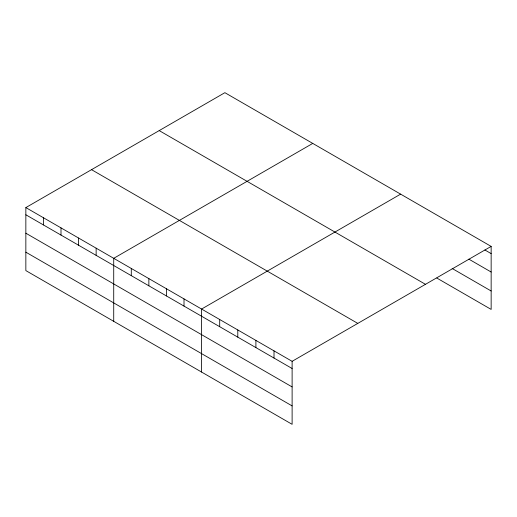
<?xml version="1.0" encoding="UTF-8"?>
<svg xmlns="http://www.w3.org/2000/svg" width="517" height="517" viewBox="0 0 517 517"><rect width="100%" height="100%" fill="white"/><g stroke="black" fill="none" stroke-linecap="round" stroke-linejoin="round"><path stroke-width="0.78" d="M292.118 386.929L292.118 361.318L25.85 207.588L25.85 270.598L292.118 424.321L292.118 386.929L25.85 233.206M436.833 278.049L491.15 309.412L491.15 246.402L224.882 92.679L25.85 207.588M312.753 143.409L113.721 258.319L113.721 321.328M400.617 194.14L201.585 309.05L201.585 372.053M292.118 361.318L491.15 246.402M484.881 249.982L491.15 253.601M468.867 259.153L491.15 272.02M452.155 268.478L491.15 290.993M159.204 130.601L425.472 284.324M91.528 169.666L357.796 323.396M25.85 214.788L292.118 368.511M25.85 252.18L292.118 405.903M274.01 350.862L274.01 358.061M255.902 340.406L255.902 347.605M237.794 329.956L237.794 337.155M219.693 319.5L219.693 326.699M184.013 298.904L184.013 306.103M166.435 288.757L166.435 295.957M148.864 278.611L148.864 285.811M131.292 268.465L131.292 275.664M96.143 248.173L96.143 255.372M78.571 238.027L78.571 245.226M61 227.881L61 235.08M43.422 217.735L43.422 224.934"/></g></svg>
